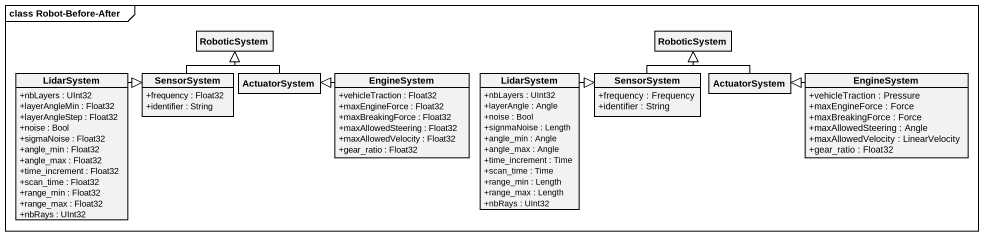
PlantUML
@startuml
mainframe class Robot-Before-After
hide circle
hide empty members
skinparam classAttributeIconSize 0
class RoboticSystem
class "RoboticSystem" as RoboticSystem_2
class LidarSystem {
  +nbLayers : UInt32
  +layerAngleMin : Float32
  +layerAngleStep : Float32
  +noise : Bool
  +sigmaNoise : Float32
  +angle_min : Float32
  +angle_max : Float32
  +time_increment : Float32
  +scan_time : Float32
  +range_min : Float32
  +range_max : Float32
  +nbRays : UInt32
}
class SensorSystem {
  +frequency : Float32
  +identifier : String
}
class ActuatorSystem
class EngineSystem {
  +vehicleTraction : Float32
  +maxEngineForce : Float32
  +maxBreakingForce : Float32
  +maxAllowedSteering : Float32
  +maxAllowedVelocity : Float32
  +gear_ratio : Float32
}
class "LidarSystem" as LidarSystem_2 {
  +nbLayers : UInt32
  +layerAngle : Angle
  +noise : Bool
  +signmaNoise : Length
  +angle_min : Angle
  +angle_max : Angle
  +time_increment : Time
  +scan_time : Time
  +range_min : Length
  +range_max : Length
  +nbRays : UInt32
}
class "SensorSystem" as SensorSystem_2 {
  +frequency : Frequency
  +identifier : String
}
class "ActuatorSystem" as ActuatorSystem_2
class "EngineSystem" as EngineSystem_2 {
  +vehicleTraction : Pressure
  +maxEngineForce : Force
  +maxBreakingForce : Force
  +maxAllowedSteering : Angle
  +maxAllowedVelocity : LinearVelocity
  +gear_ratio : Float32
}
LidarSystem -right-|> SensorSystem
SensorSystem -up-|> RoboticSystem
ActuatorSystem -up-|> RoboticSystem
EngineSystem -left-|> ActuatorSystem
LidarSystem_2 -right-|> SensorSystem_2
SensorSystem_2 -up-|> RoboticSystem_2
ActuatorSystem_2 -up-|> RoboticSystem_2
EngineSystem_2 -left-|> ActuatorSystem_2
@enduml
